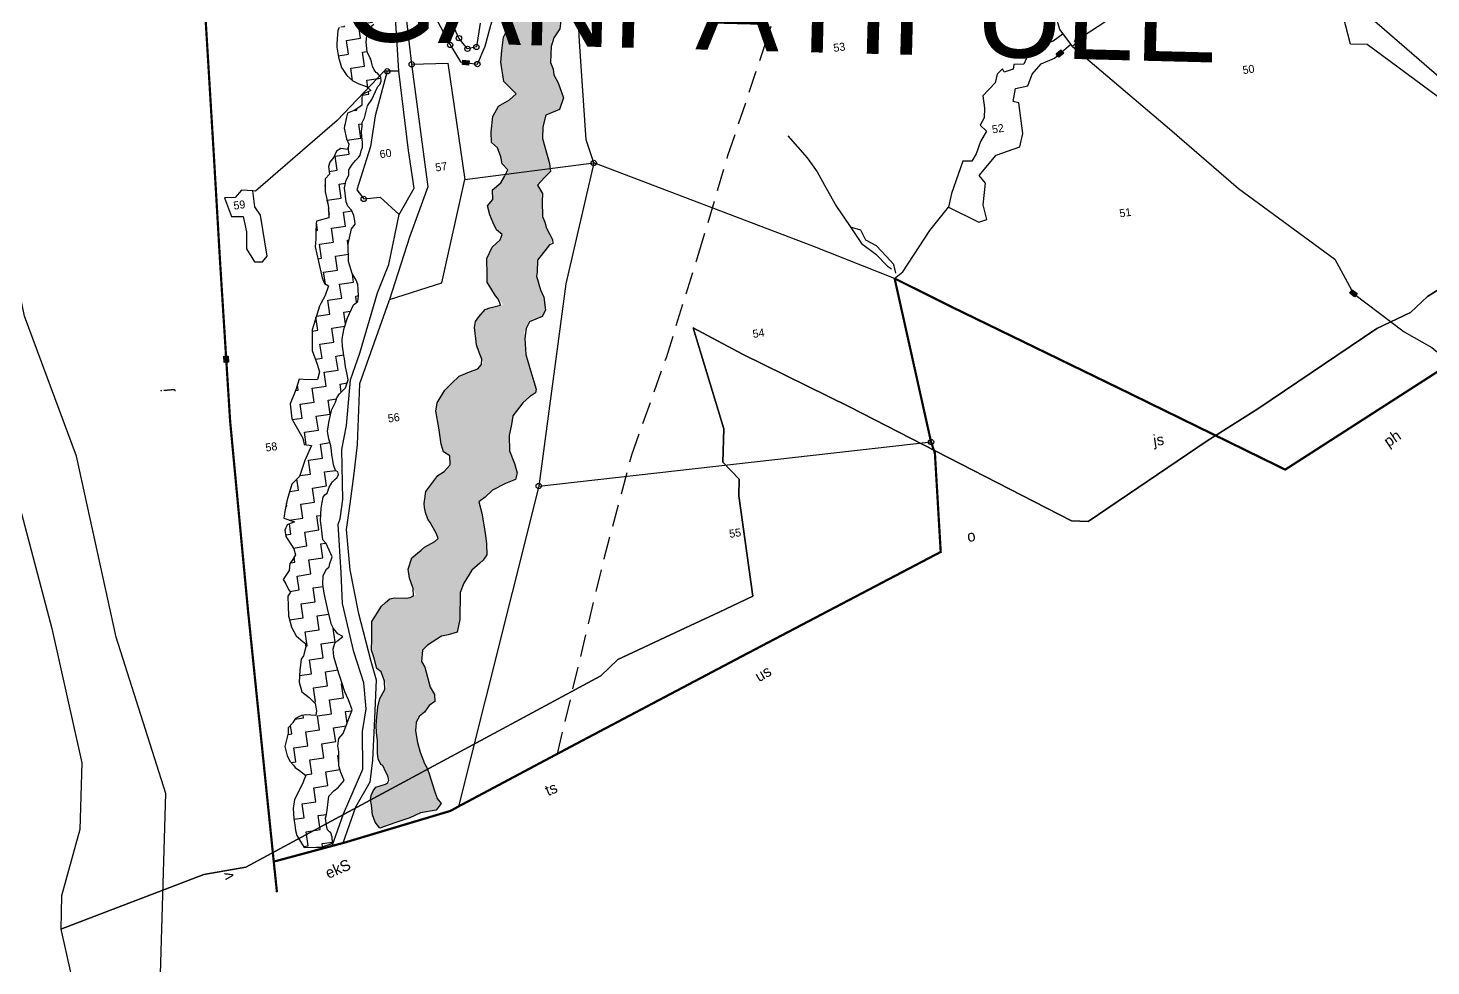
# Model space of a CAD drawing. Header units: metres. Extents: x 306399 to 345774, y 1851529 to 1914552.
# Drawn here: x 315449 to 317077, y 1894877 to 1895964 of the extents above; entities that cross this region are included whole.
import ezdxf

# ---------------------------------------------------------------- set-up
doc = ezdxf.new("R2010")
doc.units = ezdxf.units.M
doc.header["$MEASUREMENT"] = 0
doc.linetypes.add('DASHED', pattern=[0.75, 0.5, -0.25])
doc.linetypes.add('DIVIDE', pattern=[1.25, 0.5, -0.25, 0, -0.25, 0, -0.25])
for name, color, linetype in [('LINE_FOOTPATH', 1, 'DASHED'), ('LINE_WATER', 4, 'Continuous'), ('POLY_HATCH', 12, 'Continuous'), ('POLY_PARCEL', 6, 'Continuous'), ('POLY_ROAD', 30, 'Continuous'), ('POLY_WATER', 4, 'Continuous'), ('SYM_STONE', 1, 'Continuous'), ('TALUKA BOUNDRY', 150, 'Continuous'), ('TEXT_MAPOUT', 7, 'Continuous'), ('TEXT_PARCEL', 7, 'Continuous'), ('V_BOUND_LINE', 7, 'Continuous'), ('V_DIVIDE_LINE', 7, 'DIVIDE'), ('VILLAGE BOUNDRY', 5, 'Continuous'), ('VILLAGE NAME', 1, 'Continuous')]:
    doc.layers.add(name, color=color, linetype=linetype)
doc.styles.get("Standard").update_dxf_attribs({"font": 'arial.ttf'})
doc.styles.add('TEXT_MAP', font='')
doc.styles.get('TEXT_MAP').set_extended_font_data('Kruti Dev 050')
pattern_1 = [(0, (0, 0), (3.175, 3.175), [3.175, -3.175]), (90, (3.175, 0), (-3.175, 3.175), [3.175, -3.175])]

# ---------------------------------------------------------------- blocks, each defined once
blk = doc.blocks.new('57485')
at = {"layer": 'TALUKA BOUNDRY'}
blk.add_polyline3d([(315825.2, 1894825.1, 0), (315828, 1895139.1, 0), (315767.1, 1895319, 0), (315716.9, 1895527.9, 0), (315653.3, 1895688.9, 0), (315608.2, 1895887, 0), (315524.6, 1896151.7, 0), (315475.1, 1896439.1, 0), (315448.4, 1896647.9, 0), (315369.8, 1896884.8, 0), (315293.8, 1897121, 0), (315215.2, 1897351.9, 0), (315201.1, 1897523.2, 0)], dxfattribs=at)
at = {"layer": 'VILLAGE BOUNDRY'}
for points in [[(315559.4, 1895792.4), (315692.1, 1895327.6), (315729.9, 1895172.7), (315729.4, 1895095.4), (315709.7, 1895018.1), (315709.5, 1894979.4), (315874.2, 1895046.2), (315922.6, 1895055.6), (316329.9, 1895285.3), (316349.4, 1895304.6), (316426.9, 1895342.8), (316465.7, 1895361.9), (316504.5, 1895381), (316485.8, 1895497.1), (316485.9, 1895516.5), (316466.7, 1895535.9), (316466.9, 1895574.6), (316428.9, 1895690.8), (316486.7, 1895661.5), (316612.1, 1895602.8), (316872.4, 1895475.6), (316891.7, 1895475.5), (317027.6, 1895571.4), (317085.8, 1895609.8), (317221.7, 1895705.6), (317260.5, 1895724.8), (317280, 1895744), (317454.6, 1895859)], [(317396.8, 1895898), (317204.2, 1896034.5), (317184.9, 1896034.6), (317147, 1896170.1)], [(317454.6, 1895859), (317280, 1895744), (317260.5, 1895724.8), (317221.7, 1895705.6), (317085.8, 1895609.8), (317027.6, 1895571.4), (316891.7, 1895475.5), (316872.4, 1895475.6), (316612.1, 1895602.8), (316486.7, 1895661.5), (316428.9, 1895690.8), (316466.9, 1895574.6), (316466.7, 1895535.9), (316485.9, 1895516.5), (316485.8, 1895497.1), (316504.5, 1895381), (316465.7, 1895361.9), (316426.9, 1895342.8), (316349.4, 1895304.6), (316329.9, 1895285.3), (315922.6, 1895055.6), (315874.2, 1895046.2), (315709.5, 1894979.4), (315728.3, 1894902)]]:
    blk.add_lwpolyline(points, dxfattribs=at)
at = {"layer": 'VILLAGE NAME', "insert": (316013.8, 1896119.9), "char_height": 104.042, "attachment_point": 1, "rotation": 359.6762}
blk.add_mtext_dynamic_manual_height_columns('GANPATIPULE', width=108.17, gutter_width=520.2, heights=[0], dxfattribs=at)
blk = doc.blocks.new('STONE')
blk.add_circle((0, 0), 0.851)
blk = doc.blocks.new('STONESQUAREFILLED')
blk.add_hatch(color=256).paths.add_polyline_path([(0.7, -0.48), (0.7, 0.48), (-0.7, 0.48), (-0.7, -0.48)])
blk.add_lwpolyline([(-0.7, 0.48), (0.7, 0.48), (0.7, -0.48), (-0.7, -0.48)], close=True)
blk = doc.blocks.new('54852')
at = {"layer": 'POLY_HATCH'}
h = blk.add_hatch(dxfattribs=at)
h.set_pattern_fill('ZIGZAG', color=256, style=0)
h.set_pattern_definition(pattern_1)
h.paths.add_polyline_path([(130.02, 227.64), (130.93, 232.33), (133.25, 234.79), (133.84, 237.14), (133.35, 240.08), (133.35, 242.14), (133.25, 245.37), (135.32, 246.79), (135.71, 248.95), (135.52, 249.54), (136.5, 258.36), (139.05, 259.82), (141.7, 262.47), (141.7, 265.51), (141.25, 267.81), (141.25, 270.78), (142.27, 275.72), (144.09, 277.22), (144.78, 278.69), (145.08, 281.23), (145.66, 283.98), (147.14, 286.92), (148.12, 289.07), (150.2, 289.07), (152.53, 288.58), (154.1, 287.7), (155.67, 287.11), (159.89, 288.39), (161.26, 289.56), (165.56, 290.96), (169.41, 289.76), (169.9, 288.09), (172.15, 287.8), (175.1, 288.68), (176.57, 290.25), (179.51, 290.44), (182.16, 289.66), (182.9, 286.27), (183.69, 285.88), (186.3, 285.18), (188.59, 284.12), (190.06, 282.26), (194.38, 281.96), (196.24, 282.84), (197.52, 283.73), (199.78, 285.39), (200.17, 287.35), (201.44, 291.66), (202.52, 294.99), (203.01, 298.32), (204.09, 301.95), (206.45, 304.3), (208.41, 304.79), (211.16, 304.69), (212.53, 304.3), (213.22, 304.11), (214.1, 303.81), (214.39, 302.93), (215.08, 301.46), (215.77, 301.07), (216.45, 301.17), (217.53, 301.56), (217.92, 302.73), (219.91, 304.46), (220.5, 305.53), (224.11, 308.03), (226.78, 307.88), (228.88, 308.08), (229.33, 309.65), (229.63, 313.57), (229.82, 315.63), (231.69, 316.9), (232.96, 318.96), (234.04, 322.58), (231.88, 324.05), (231.49, 328.07), (232.18, 332.28), (234.43, 334.54), (236.81, 334.98), (237.22, 337.05), (237.03, 338.71), (237.81, 341.94), (238.79, 343.81), (239.38, 344.98), (242.92, 346.47), (244.09, 348.41), (245.46, 350.47), (247.13, 354.29), (248.7, 356.35), (251.55, 357.13), (253.51, 357.72), (256.16, 357.72), (258.41, 358.31), (260.87, 358.8), (262.14, 360.36), (263.81, 362.62), (268.52, 363.7), (272.15, 361.44), (274.35, 362.16), (275.63, 362.65), (276.41, 364.71), (278.08, 366.57), (281.11, 367.03), (283.28, 366.76), (288.37, 366.06), (289.36, 366.96), (291.53, 370.36), (295.45, 370), (297.31, 369.31), (299.08, 368.43), (301.43, 367.25), (304.27, 365.29), (308.4, 364.31), (310.36, 362.65), (312.61, 359.91), (313.79, 359.22), (313.3, 356.67), (317.59, 356.4), (320.56, 355.99), (322.33, 355.3), (323.9, 354.81), (325.37, 354.12), (327.53, 353.05), (327.52, 357.2), (327.13, 357.89), (326.64, 358.38), (325.76, 359.16), (324.48, 360.53), (321.54, 362.39), (319.48, 364.26), (318.25, 366.1), (317.37, 368.04), (316.64, 368.86), (315.16, 369.06), (312.81, 368.47), (311.53, 368.66), (308.5, 369.25), (306.53, 370.23), (304.86, 370.43), (302.64, 371.47), (301.53, 372.58), (299.27, 374.54), (297.7, 375.43), (296.43, 376.01), (295.35, 376.01), (292.99, 375.72), (289.56, 375.03), (288.97, 372.58), (286.24, 370.23), (284.69, 371.55), (283.69, 372.67), (280.85, 373.45), (280.46, 373.35), (279.18, 372.57), (277.51, 371.98), (276.43, 371.2), (275.12, 369.15), (273.39, 369.73), (272.21, 370.22), (270.35, 370.81), (269.86, 371.3), (269.07, 371.88), (268.19, 372.28), (266.43, 372.86), (265.94, 372.96), (263.68, 373.16), (260.24, 372.96), (259.07, 371.39), (258.48, 370.51), (257.3, 370.22), (254.26, 369.98), (253.38, 370.61), (252.49, 371.1), (249.11, 370.95), (248.08, 370.71), (245.63, 369.53), (244.45, 367.08), (242.59, 364.93), (240.66, 359.75), (239.39, 356.7), (241.39, 354.97), (239.23, 354.09), (236.78, 353.89), (234.62, 353.5), (232.17, 352.81), (229.71, 351.93), (228.15, 347.72), (226.97, 345.66), (226.77, 344.19), (226.77, 342.04), (227.75, 339.59), (228.54, 338.41), (229.92, 336.85), (227.93, 336), (227.05, 335.31), (225.67, 333.45), (225.28, 331.98), (224.4, 327.96), (224.4, 326.01), (225.28, 325.03), (227.79, 323.43), (227.46, 319.6), (224.99, 318.56), (225.18, 317.29), (225.18, 316.21), (225.18, 313.41), (224.1, 312.88), (223.7, 312.61), (221.26, 312.48), (218.9, 312.19), (217.82, 311.6), (216.94, 310.92), (216.78, 308.33), (214.1, 308.47), (213.51, 308.96), (213.02, 309.25), (210.06, 310.24), (208.7, 313.17), (208.11, 313.66), (206.94, 313.86), (204.87, 313.86), (201.15, 313.07), (199.77, 312.29), (197.71, 311.7), (197.38, 308.79), (196.79, 308.79), (196.3, 306.04), (196.3, 303.98), (196.5, 302.51), (196.69, 300.65), (196.93, 298.08), (196.11, 297.42), (195.03, 296.54), (195.12, 295.26), (195.42, 292.13), (195.76, 289.73), (195.11, 286.47), (192.87, 288.11), (192.28, 288.8), (191.4, 289.39), (189.04, 290.07), (187.08, 293.7), (186.29, 295.36), (183.74, 298.6), (180.15, 298.78), (179.56, 299.27), (179.07, 299.27), (177.9, 298.78), (175.44, 297.61), (173.81, 295.43), (171.72, 296.43), (171.13, 298.49), (169.95, 299.56), (168.48, 299.96), (166.71, 300.74), (164.46, 301.13), (163.28, 301.13), (161.71, 300.64), (159.87, 298.81), (159.65, 298.29), (157.86, 297.06), (154.14, 296.47), (154.55, 299.56), (153.96, 301.13), (152.58, 302.9), (150.03, 303.97), (147.68, 304.66), (145.72, 305.05), (144.54, 304.86), (143.36, 304.46), (141.11, 303.19), (138.16, 300.84), (136.4, 299.86), (135.49, 296.05), (134.34, 293.98), (134.04, 292.02), (133.85, 290.26), (133.94, 287.02), (131.59, 286.24), (127.27, 285.16), (125.9, 283.83), (123.84, 280.99), (122.66, 279.13), (122.37, 276.78), (122.37, 274.53), (122.66, 272.27), (123.45, 270.9), (124.03, 270.02), (124.62, 269.04), (125.41, 267.77), (126.49, 267.18), (130.02, 267.18), (130.41, 265.12), (129.12, 263.4), (125.59, 261.25), (124.02, 257.62), (124.12, 254.98), (125.69, 253.7), (126.28, 251.35), (127.24, 249.99), (125, 249.39), (123.53, 248.61), (121.58, 243.96), (121.37, 242.43), (121.37, 241.36), (121.46, 240.52), (122.35, 238.91), (123.18, 237.87), (121.18, 235.87), (121.18, 235.87), (120.39, 234.79), (119.59, 231.87), (119, 229.32), (119, 224.91), (119.89, 223.74), (121.36, 221.78), (119.69, 220.7), (117.04, 219.62), (115.47, 217.47), (114.59, 214.14), (114.3, 211.78), (115.47, 210.41), (116.22, 206.32), (117.04, 205.12), (115.11, 202.54), (113, 201.23), (112.7, 199.08), (111.33, 197.81), (111.53, 195.75), (112.02, 193.89), (112.51, 192.22), (113.68, 190.95), (113, 189.87), (111.03, 188.5), (109.47, 186.15), (108.97, 182.42), (108.78, 180.86), (110.15, 177.55), (111.62, 175.35), (108.49, 175.1), (107.41, 174.81), (105.74, 173.44), (104.86, 172.46), (104.46, 171.18), (104.36, 168.64), (104.36, 167.26), (104.66, 165.5), (105.23, 163.23), (103.87, 161.87), (101.91, 161.48), (99.46, 160.9), (97.5, 159.52), (95.83, 158.25), (93.67, 155.7), (93.09, 153.88), (93.19, 150.06), (93.19, 146.33), (93.48, 144.57), (94.76, 143.49), (94.56, 141.43), (92.99, 140.16), (91.42, 139.48), (88.28, 136.34), (87.5, 133.69), (87.4, 132.81), (87.5, 131.64), (87.79, 130.07), (88.18, 129.29), (89.64, 125.58), (88.58, 124.88), (86.1, 124.01), (85.32, 123.43), (82.96, 122.06), (81.79, 119.61), (81.79, 117.55), (82.59, 113.72), (81, 113.13), (77.76, 113.73), (76.69, 113.63), (75.61, 112.94), (74.63, 112.26), (71.98, 109.22), (71.39, 105.3), (71, 102.85), (71.29, 100.99), (71.58, 98.54), (72.37, 97.66), (73.14, 94.27), (71.27, 91.8), (70.48, 90.03), (69.99, 87.78), (69.5, 85.92), (69.4, 84.35), (69.3, 82.49), (68.91, 79.74), (68.91, 78.47), (69.3, 77.1), (69.7, 76.8), (70.19, 75.24), (70.98, 72.85), (69.7, 72.59), (67.44, 72.2), (66.75, 71.51), (66.16, 70.53), (65.87, 69.55), (65.87, 68.38), (65.77, 66.22), (66.16, 64.46), (66.95, 62.99), (70.48, 63.68), (74.01, 64.26), (76.56, 65.05), (80.1, 65.14), (81.47, 66.42), (80.69, 67.69), (80.3, 69.75), (79.81, 73.18), (79.51, 74.74), (79.02, 75.92), (78.14, 79.89), (78.14, 84.82), (79.51, 86.6), (80.69, 87.28), (81.98, 88.64), (83.36, 89.33), (83.55, 90.9), (82.77, 92.66), (82.28, 97.27), (81.69, 98.64), (82.28, 101.19), (83.55, 102.07), (86.99, 103.63), (88.56, 103.73), (90.62, 104.03), (91.6, 106.77), (92.6, 112.71), (93.68, 114.67), (95.93, 117.31), (97.9, 118.59), (98.78, 119.17), (99.76, 120.25), (100.06, 122.7), (100.06, 124.56), (100.06, 127.5), (99.96, 129.66), (99.68, 132.26), (101.25, 133.14), (103.11, 134.41), (106.25, 135.49), (108.61, 136.08), (109.2, 137.45), (108.9, 139.61), (108.22, 142.64), (108.61, 146.07), (109.49, 148.42), (110.08, 150.29), (113.53, 153.61), (115.87, 154.69), (116.16, 155.48), (115.49, 159.77), (115, 163.49), (115.41, 168.62), (116.86, 170.64), (119.9, 171.43), (120.79, 172.7), (120.88, 175.64), (120.39, 177.4), (119.9, 180.54), (120.2, 181.42), (120.69, 184.07), (123.24, 186.52), (124.69, 187.96), (124.71, 188.18), (123.74, 190.91), (123.54, 192.28), (123.25, 193.65), (123.87, 198.92), (123.15, 200.8), (124.91, 202.27), (126.48, 203.35), (126.48, 205.21), (125.8, 210.99), (126.19, 213.54), (127.27, 216.09), (130.51, 216.87), (131.78, 219.32), (131.09, 222.85), (130.41, 224.8), (130.41, 226.07)])
h = blk.add_hatch(dxfattribs=at)
h.set_pattern_fill('ZIGZAG', color=256, style=0)
h.set_pattern_definition(pattern_1)
h.paths.add_polyline_path([(75.6, 200.33), (72.78, 199.98), (72.65, 199.44), (72.29, 197.57), (72.07, 196.1), (71.66, 194.37), (71.89, 190.98), (72.2, 187.24), (72.51, 185.9), (73.31, 185.27), (72.29, 183.22), (71.04, 181.53), (70.64, 181.04), (68.27, 176.01), (67.6, 171.38), (68.27, 168.21), (68.54, 166.43), (67.82, 164.78), (65.59, 165), (63.76, 165.45), (62.64, 163.18), (60.9, 160.24), (60.81, 156.89), (61.3, 155.6), (62.6, 152.21), (62.73, 150.74), (64.33, 150.3), (62.37, 147.18), (60.63, 143.83), (58.71, 142.36), (57.1, 139.02), (56.21, 136.52), (55.77, 135.05), (58, 133.89), (56.34, 133.45), (55.63, 132.38), (55.63, 130.91), (56.61, 128.82), (56.97, 127.88), (57.19, 126.54), (56.21, 125.34), (55.63, 124.76), (55.23, 123.25), (53.62, 121.42), (54.06, 120.39), (54.51, 119.06), (54.82, 118.39), (54.1, 117.59), (53.88, 115.32), (53.61, 113.18), (53.88, 110.55), (54.64, 108.45), (56.02, 106.93), (56.47, 106.58), (56.47, 105.73), (55.62, 103.81), (55.04, 103.15), (54.32, 100.65), (53.83, 98.11), (54.1, 95.88), (55.53, 94.32), (56.69, 92.85), (56.73, 91.16), (56.46, 90.13), (54.23, 90.62), (53.21, 90.58), (51.78, 90.13), (51.06, 89.29), (51.02, 89.15), (49.9, 88.31), (49.73, 87.1), (48.52, 84.26), (48.74, 82.08), (49.24, 80.74), (49.86, 79.81), (50.13, 79.23), (51.02, 78.42), (52.23, 77.09), (51.65, 76.11), (51.29, 75.48), (48.92, 72.15), (48.34, 70.19), (48.16, 67.87), (48.16, 66.49), (48.12, 65.2), (48.25, 64.04), (49.1, 62.23), (49.5, 61.16), (52.18, 60.85), (53.3, 60.67), (54.46, 60.85), (55.62, 61.12), (55.98, 61.43), (56.07, 62.54), (55.94, 63.45), (55.31, 64.33), (55.17, 65.31), (55.26, 66.96), (55.53, 67.76), (55.75, 68.29), (55.84, 68.74), (56.65, 71.75), (57.95, 72.78), (59.06, 73.4), (60.58, 74.78), (60.13, 76.61), (59.91, 78.21), (60.36, 81.27), (60.36, 82.69), (60.8, 84.25), (61.96, 85.19), (64.74, 90.17), (64.25, 92.53), (63.67, 94.4), (63.31, 96.36), (62.96, 98.46), (62.33, 102.59), (62.51, 104.38), (63.04, 105.58), (63.76, 106.12), (65.05, 106.79), (63.98, 107.59), (63.18, 108.88), (62.87, 109.86), (62.6, 112.85), (62.33, 117.07), (62.29, 119.12), (62.64, 121.04), (63.58, 122.33), (64.25, 122.78), (64.52, 123.49), (65.05, 124.43), (65.28, 124.87), (64.34, 128.07), (63.76, 128.96), (63.85, 131.01), (63.85, 132.17), (63.85, 133.29), (64.12, 134.76), (64.43, 135.96), (64.84, 137.25), (65.33, 138.74), (66.22, 139.21), (66.85, 140.45), (67.83, 141.52), (68.37, 142.01), (68.95, 142.32), (69.4, 142.95), (69.35, 143.57), (68.86, 143.93), (68.59, 145.31), (68.55, 146.33), (68.55, 147.58), (68.59, 148.47), (68.59, 149.59), (68.37, 151.22), (68.37, 152.91), (68.91, 154.83), (69.53, 156.48), (70.02, 157.64), (71.09, 159.15), (71.54, 160.09), (72.25, 160.89), (73.78, 161.99), (74.62, 163.68), (74.54, 165.29), (74.45, 166.67), (74.49, 168.54), (74.45, 169.21), (74.45, 169.88), (74.45, 170.86), (74.45, 171.35), (74.62, 172.88), (75.43, 175.34), (76.5, 177.48), (78.28, 180.2), (79.31, 180.82), (79.68, 181.98), (79.86, 183.54), (79.91, 184.61), (79.64, 185.63), (79.28, 186.57), (78.97, 187.24), (78.57, 189.96), (79.1, 193.92), (80.31, 197.18), (81.29, 198.07), (81.34, 198.81), (81.25, 200.06), (80.94, 201.31), (80.23, 202.29), (80, 203.36), (80.09, 206.52), (80.72, 208.17), (81.48, 209.15), (81.69, 210.39), (82.58, 211.41), (83.47, 212.21), (84.19, 212.79), (84.63, 213.28), (85.03, 214.22), (85.43, 214.98), (85.61, 216.14), (85.61, 217.25), (85.7, 218.46), (86.02, 219.53), (86.19, 220.42), (86.82, 221.44), (87.9, 224.02), (89.11, 225.26), (90.13, 226.91), (90.8, 227.94), (91.38, 228.34), (91.74, 229.05), (91.83, 229.95), (91.16, 230.97), (90.89, 231.1), (90.31, 232.19), (90.31, 232.98), (90.18, 234.22), (90, 234.63), (89.59, 236), (89.68, 238.18), (90.44, 241.04), (92, 241.93), (92.32, 242.33), (92.32, 243.35), (92.14, 244.38), (91.87, 245.85), (91.51, 247.28), (91.29, 248.08), (91.11, 249.1), (91.96, 251.91), (93.08, 254.05), (94.24, 255.83), (94.73, 256.55), (94.91, 258.24), (94.91, 260.34), (94.77, 263.1), (95.13, 265.51), (95.9, 267.95), (97.28, 269.65), (97.73, 270.72), (99.34, 272.05), (100.27, 272.41), (99.25, 276.24), (99.02, 277.62), (99.02, 279.32), (100.86, 281.93), (101.26, 283.18), (102.02, 284.21), (103.72, 285.01), (103.31, 288.26), (102.78, 289.91), (103, 293.87), (104.47, 296.9), (104.12, 299.35), (104.43, 302.52), (105.42, 306.25), (106, 307.67), (107.16, 308.47), (108.09, 309.41), (108.85, 309.86), (110.68, 310), (110.82, 310.88), (110.84, 311.91), (110.87, 312.45), (110.8, 312.79), (110.61, 313.07), (110.34, 313.14), (109.33, 313.05), (108.38, 313.05), (107.43, 312.93), (106.1, 312.7), (104.72, 312.37), (103.77, 311.45), (103.04, 310.42), (101.34, 306.7), (101.18, 304.94), (101.19, 303.95), (101.18, 303.08), (101.39, 299.86), (101.04, 298.57), (99.65, 299.1), (98.18, 298.92), (97.33, 297.9), (96.38, 293.63), (96.52, 291.53), (97.41, 290.2), (97.72, 287.97), (97.95, 287.08), (96.61, 286.36), (95.13, 285.87), (94.47, 284.8), (94.02, 284.31), (93.84, 282.98), (93.61, 280.93), (94.23, 278.48), (94.64, 276.79), (94.95, 275.01), (95.08, 273.18), (92.36, 272.11), (91.2, 270.9), (90.53, 270.06), (89.73, 268.72), (88.56, 264.76), (88.2, 262.89), (88.51, 260.57), (90.75, 260.39), (91.19, 259.5), (91.33, 258.3), (90.75, 256.65), (88.36, 257.28), (87.62, 256.92), (87.13, 255.98), (86.68, 254.64), (86.01, 253.44), (85.52, 250.86), (85.87, 248.58), (87.57, 247.11), (88.28, 245.82), (87.88, 243.01), (87.39, 242.3), (85.11, 242.57), (84.18, 242.3), (83.77, 241.67), (83.37, 239.85), (83.11, 238.78), (82.97, 238.02), (83.06, 235.76), (83.37, 233.39), (84.31, 231.39), (85.43, 230.01), (86.68, 229.16), (88.33, 228.31), (89.18, 227.29), (87.07, 226.7), (86.86, 225.77), (86.68, 224.3), (86.14, 223.99), (84.8, 223.37), (83.24, 222.97), (82.75, 221.86), (81.99, 219.76), (82.12, 217.35), (82.48, 216.11), (82.08, 214.9), (80.6, 215.39), (79.49, 214.9), (78.73, 213.7), (77.66, 212.67), (77.26, 211.78), (77.21, 211.16), (77.21, 210.04), (76.09, 209.16), (75.64, 206.22), (75.86, 203.95), (75.91, 202.65)])
at = {"layer": 'LINE_FOOTPATH', "ltscale": 10}
blk.add_lwpolyline([(108.93, 73.69), (125.72, 115.6), (135.27, 137.72), (146.16, 158.25), (156.68, 180.12), (166.48, 201.14), (178.09, 223.98), (185.94, 239.53)], dxfattribs=at)
at = {"layer": 'LINE_WATER'}
for points in [[(180.45, 203.53), (183.99, 198.03), (185.8, 194.57), (187.27, 190.66), (188.96, 186.22), (191.19, 181.56), (193.33, 177.2), (196.16, 174.34), (198.3, 171.26), (199.17, 170.58)], [(199.96, 169.45), (199.81, 171.48), (198.38, 173.59), (196.53, 176.14), (194.39, 177.8), (193.6, 180.13), (191.37, 181.19)]]:
    blk.add_lwpolyline(points, dxfattribs=at)
at = {"layer": 'POLY_HATCH'}
for points in [[(81.47, 66.42), (80.1, 65.14), (76.56, 65.05), (74.01, 64.26), (70.48, 63.68), (66.95, 62.99), (66.16, 64.46), (65.77, 66.22), (65.87, 68.38), (65.87, 69.55), (66.16, 70.53), (66.75, 71.51), (67.44, 72.2), (69.7, 72.59), (70.19, 72.69), (70.58, 73.28), (70.48, 74.35), (70.19, 75.24), (69.7, 76.8), (69.3, 77.1), (68.91, 78.47), (68.91, 79.74), (69.3, 82.49), (69.4, 84.35), (69.5, 85.92), (69.99, 87.78), (70.48, 90.03), (71.27, 91.8), (72.66, 93.64), (72.86, 95.5), (72.37, 97.66), (71.58, 98.54), (71.29, 100.99), (71, 102.85), (71.39, 105.3), (71.98, 109.22), (74.63, 112.26), (75.61, 112.94), (76.69, 113.63), (77.76, 113.73), (80.41, 113.24), (81.3, 113.24), (82.08, 113.53), (82.28, 115.2), (81.79, 117.55), (81.79, 119.61), (82.96, 122.06), (85.32, 123.43), (86.1, 124.01), (88.58, 124.88), (89.46, 125.46), (89.26, 126.54), (88.18, 129.29), (87.79, 130.07), (87.5, 131.64), (87.4, 132.81), (87.5, 133.69), (88.28, 136.34), (91.42, 139.48), (92.99, 140.16), (94.56, 141.43), (94.76, 143.49), (93.48, 144.57), (93.19, 146.33), (93.19, 150.06), (93.09, 153.88), (93.67, 155.7), (95.83, 158.25), (97.5, 159.52), (99.46, 160.9), (101.91, 161.48), (103.87, 161.87), (104.76, 162.76), (105.05, 163.93), (104.66, 165.5), (104.36, 167.26), (104.36, 168.64), (104.46, 171.18), (104.86, 172.46), (105.74, 173.44), (107.41, 174.81), (108.49, 175.1), (110.94, 175.3), (110.84, 176.08), (110.55, 176.96), (110.15, 177.55), (108.78, 180.86), (108.97, 182.42), (109.47, 186.15), (111.03, 188.5), (113, 189.87), (113.68, 190.95), (112.51, 192.22), (112.02, 193.89), (111.53, 195.75), (111.33, 197.81), (112.7, 199.08), (113, 201.23), (115.06, 202.51), (116.04, 203.78), (117.04, 205.12), (115.96, 206.69), (115.87, 208.26), (115.47, 210.41), (114.3, 211.78), (114.59, 214.14), (115.47, 217.47), (117.04, 219.62), (119.69, 220.7), (121.36, 221.78), (119.89, 223.74), (119, 224.91), (119, 229.32), (119.59, 231.87), (120.39, 234.79), (121.18, 235.87), (121.77, 236.56), (122.35, 237.05)], [(133.84, 237.14), (133.25, 234.79), (131.58, 233.03), (130.7, 231.16), (130.02, 227.64), (130.41, 226.07), (130.41, 224.8), (131.09, 222.85), (131.78, 219.32), (130.51, 216.87), (127.27, 216.09), (126.19, 213.54), (125.8, 210.99), (126.48, 205.21), (126.48, 203.35), (124.91, 202.27), (123.15, 200.8), (123.93, 198.74), (123.64, 196.98), (123.25, 193.65), (123.54, 192.28), (123.74, 190.91), (124.71, 188.18), (124.61, 187.3), (123.83, 187.1), (123.24, 186.52), (120.69, 184.07), (120.2, 181.42), (119.9, 180.54), (120.39, 177.4), (120.88, 175.64), (120.79, 172.7), (119.9, 171.43), (116.86, 170.64), (115.88, 169.27), (115.29, 167.12), (115, 163.49), (115.49, 159.77), (116.16, 155.48), (115.87, 154.69), (114.4, 154.01), (112.73, 152.83), (110.08, 150.29), (109.49, 148.42), (108.61, 146.07), (108.22, 142.64), (108.9, 139.61), (109.2, 137.45), (108.61, 136.08), (106.25, 135.49), (103.11, 134.41), (101.25, 133.14), (99.68, 132.26), (99.96, 129.66), (100.06, 127.5), (100.06, 124.56), (100.06, 122.7), (99.76, 120.25), (98.78, 119.17), (97.9, 118.59), (95.93, 117.31), (93.68, 114.67), (92.6, 112.71), (91.6, 106.77)], [(84.18, 242.3), (83.77, 241.67), (83.37, 239.85), (83.11, 238.78), (82.97, 238.02), (83.06, 235.76), (83.37, 233.39), (84.31, 231.39), (85.43, 230.01), (86.68, 229.16), (88.33, 228.31), (89.18, 227.29), (87.07, 226.7), (86.86, 225.77), (86.68, 224.3), (86.14, 223.99), (84.8, 223.37), (83.24, 222.97), (82.75, 221.86), (81.99, 219.76), (82.12, 217.35), (82.48, 216.11), (82.08, 214.9), (80.6, 215.39), (79.49, 214.9), (78.73, 213.7), (77.66, 212.67), (77.26, 211.78), (77.21, 211.16), (77.21, 210.04), (76.09, 209.16), (75.64, 206.22), (75.86, 203.95), (75.91, 202.65), (75.6, 200.33), (72.78, 199.98), (72.65, 199.44), (72.29, 197.57), (72.07, 196.1), (71.66, 194.37), (71.89, 190.98), (72.2, 187.24), (72.51, 185.9), (73.31, 185.27), (72.29, 183.22), (71.04, 181.53), (70.64, 181.04), (68.27, 176.01), (67.6, 171.38), (68.27, 168.21), (68.54, 166.43), (67.82, 164.78), (65.59, 165), (63.76, 165.45), (62.64, 163.18), (60.9, 160.24), (60.81, 156.89), (61.3, 155.6), (62.6, 152.21), (62.73, 150.74), (64.33, 150.3), (62.37, 147.18), (60.63, 143.83), (58.71, 142.36), (57.1, 139.02), (56.21, 136.52), (55.77, 135.05), (58, 133.89), (56.34, 133.45), (55.63, 132.38), (55.63, 130.91), (56.61, 128.82), (56.97, 127.88), (57.19, 126.54), (56.21, 125.34), (55.63, 124.76), (55.23, 123.25), (53.62, 121.42), (54.06, 120.39), (54.51, 119.06), (54.82, 118.39), (54.1, 117.59), (53.88, 115.32), (53.61, 113.18), (53.88, 110.55), (54.64, 108.45), (56.02, 106.93), (56.47, 106.58), (56.47, 105.73), (55.62, 103.81), (55.04, 103.15), (54.32, 100.65), (53.83, 98.11), (54.1, 95.88), (55.53, 94.32), (56.69, 92.85), (56.73, 91.16), (56.46, 90.13), (54.23, 90.62), (53.21, 90.58), (51.78, 90.13), (51.06, 89.29), (51.02, 89.15), (49.9, 88.31), (49.73, 87.1), (48.52, 84.26), (48.74, 82.08), (49.24, 80.74), (49.86, 79.81), (50.13, 79.23), (51.02, 78.42), (52.23, 77.09), (51.65, 76.11), (51.29, 75.48), (48.92, 72.15), (48.34, 70.19), (48.16, 67.87), (48.16, 66.49), (48.12, 65.2), (48.25, 64.04), (49.1, 62.23), (49.5, 61.16), (52.18, 60.85), (53.3, 60.67), (54.46, 60.85), (55.62, 61.12), (55.98, 61.43), (56.07, 62.54), (55.93, 63.52), (55.66, 63.84), (55.31, 64.33), (55.17, 65.31), (55.26, 66.96), (55.53, 67.76), (55.75, 68.29), (55.84, 68.74), (56.65, 71.75), (57.95, 72.78), (59.06, 73.4), (60.58, 74.78), (60.13, 76.61), (59.91, 78.21), (60.36, 81.27), (60.36, 82.69), (60.8, 84.25), (61.96, 85.19), (64.74, 90.17), (64.25, 92.53), (63.67, 94.4), (63.31, 96.36), (62.96, 98.46), (62.33, 102.59), (62.51, 104.38), (63.04, 105.58), (63.76, 106.12), (65.05, 106.79), (63.98, 107.59), (63.18, 108.88), (62.87, 109.86), (62.6, 112.85), (62.33, 117.07), (62.29, 119.12), (62.64, 121.04), (63.58, 122.33), (64.25, 122.78), (64.52, 123.49), (65.05, 124.43), (65.28, 124.87), (64.34, 128.07), (63.76, 128.96), (63.85, 131.01), (63.85, 132.17), (63.85, 133.29), (64.12, 134.76), (64.43, 135.96), (64.84, 137.25), (65.24, 138.46), (65.64, 138.9), (66.22, 139.21), (66.85, 140.45), (67.83, 141.52), (68.37, 142.01), (68.95, 142.32), (69.4, 142.95), (69.35, 143.57), (68.86, 143.93), (68.59, 145.31), (68.55, 146.33), (68.55, 147.58), (68.59, 148.47), (68.59, 149.59), (68.37, 151.22), (68.37, 152.91), (68.91, 154.83), (69.53, 156.48), (70.02, 157.64), (71.09, 159.15), (71.54, 160.09), (72.25, 160.89), (73.78, 161.99), (74.62, 163.68), (74.54, 165.29), (74.45, 166.67), (74.49, 168.54), (74.45, 169.21), (74.45, 169.88), (74.45, 170.86), (74.45, 171.35), (74.58, 172.55), (74.67, 173.04), (75.43, 175.34), (76.5, 177.48), (78.28, 180.2), (79.31, 180.82), (79.68, 181.98), (79.86, 183.54), (79.91, 184.61), (79.64, 185.63), (79.28, 186.57), (78.97, 187.24), (78.57, 189.96), (79.1, 193.92), (80.31, 197.18), (81.29, 198.07), (81.34, 198.81), (81.25, 200.06), (80.94, 201.31), (80.23, 202.29), (80, 203.36), (80.09, 206.52), (80.72, 208.17), (81.48, 209.15), (81.69, 210.39), (82.58, 211.41), (83.47, 212.21), (84.19, 212.79), (84.63, 213.28), (85.03, 214.22), (85.43, 214.98), (85.61, 216.14), (85.61, 217.25), (85.7, 218.46), (86.02, 219.53), (86.19, 220.42), (86.82, 221.44), (87.9, 224.02), (89.11, 225.26), (90.13, 226.91), (90.8, 227.94), (91.38, 228.34), (91.74, 229.05), (91.83, 229.95), (91.16, 230.97), (90.89, 231.1), (90.54, 231.77), (90.31, 232.62), (90.31, 232.98), (90.18, 234.22), (90, 234.63), (89.59, 236), (89.68, 238.18), (90.44, 241.04), (92, 241.93)], [(91.6, 106.77), (90.62, 104.03), (88.56, 103.73), (86.99, 103.63), (83.55, 102.07), (82.28, 101.19), (81.69, 98.64), (82.28, 97.27), (82.77, 92.66), (83.55, 90.9), (83.36, 89.33), (81.98, 88.64), (80.69, 87.28), (79.51, 86.6), (78.53, 85.33), (78.14, 83.46), (78.14, 80.82), (78.43, 78.56), (79.02, 75.92), (79.51, 74.74), (79.81, 73.18), (80.3, 69.75), (80.69, 67.69), (81.47, 66.42)]]:
    blk.add_lwpolyline(points, dxfattribs=at)
at = {"layer": 'POLY_PARCEL'}
for points in [[(136.37, 203.87), (135.44, 209.25), (137.16, 231.34), (138, 240)], [(245.01, 217.18), (244.44, 218.25), (241.09, 242.19), (240.64, 242.18)], [(274.34, 234.25), (262.88, 222.28), (249.08, 215.86), (246.68, 214.1)], [(93.44, 231.03), (92.75, 231.14), (80.67, 221.69), (60.19, 208.72), (59.64, 208.83)], [(93.44, 231.03), (89.26, 221.53), (87.25, 214.84), (82.77, 205.65), (84.02, 203.4), (87.69, 203.24), (91.42, 198.81)], [(96, 230.63), (93.44, 231.03)], [(99.09, 231.77), (107.14, 230.81), (107.14, 204.42)], [(365.16, 151.23), (305.18, 220.95)], [(245.01, 217.18), (242.6, 215.9), (238.59, 215.1), (236.35, 213.49), (235.31, 211.76), (233.07, 212.02), (232.77, 210.96), (230.66, 210.62), (230.42, 211.42), (229.05, 210.35), (228.28, 208.55), (225.1, 206.08), (225.07, 203.27), (224.7, 201.13), (223.6, 199.59), (224.77, 198.06), (223.13, 195.99), (221.76, 193.38), (220.52, 191.91), (218.55, 192.18), (214.97, 185.36), (213.83, 182.42)], [(213.83, 182.42), (220.12, 178.08), (221.96, 178.41), (221.66, 181.75), (222.9, 186.56), (221.73, 188.44), (226.18, 192.38), (231.7, 193.51), (232.8, 196.32), (232.9, 203.27), (231.73, 203.8), (232.63, 206.61), (235.48, 206.81), (236.85, 209.22), (239.16, 211.22), (242.33, 212.09), (246.39, 214.64)], [(246.39, 214.64), (245.01, 217.18)], [(246.68, 214.1), (246.39, 214.64)], [(246.68, 214.1), (265.57, 192.61), (278.96, 177.09), (298.07, 158.19), (301.11, 149.96), (311.13, 139.77), (316.79, 135.36), (320.53, 131.28)], [(86.45, 180.23), (98.67, 182.2), (107.14, 204.42)], [(107.14, 204.42), (136.37, 203.87)], [(136.37, 203.87), (126.22, 177.94), (113.55, 133.84)], [(199.52, 168.32), (182.37, 178.15), (136.37, 203.87)], [(199.52, 168.32), (201.58, 169.49), (208.94, 177.81), (213.83, 182.42)], [(113.55, 133.84), (85.19, 65.22)], [(113.55, 133.84), (202.27, 130.79)]]:
    blk.add_lwpolyline(points, dxfattribs=at)
blk.add_lwpolyline([(59.64, 208.83), (57.12, 209.33), (55.49, 207.96), (53.05, 208.24), (53.99, 203.87), (56.64, 203.48), (56.87, 199.92), (56.32, 196.12), (57.69, 193.02), (59.46, 192.77), (60.68, 193.81), (60.51, 203.16), (59.56, 205.22)], close=True, dxfattribs=at)
at = {"layer": 'POLY_ROAD'}
for points in [[(111.42, 287.03), (110.24, 281.91), (108.87, 275.86), (106.95, 270.91), (106.3, 264.15), (104.8, 252.74), (104.8, 249.23), (105.63, 242.25), (108.3, 234.82), (110.01, 230.69), (113.73, 229.66), (116.05, 233.42), (117.98, 237.85), (120.3, 242.67), (122.9, 247.41), (125.47, 252.2), (128.46, 257.11), (130.63, 259.87), (133.08, 263.21), (136.07, 268), (138.73, 272.4), (141.29, 276.53), (149.21, 275.21)], [(115.69, 238.64), (114.06, 233.51), (112.01, 233.39), (110.47, 236.04), (108.47, 242.94)]]:
    blk.add_lwpolyline(points, dxfattribs=at)
at = {"layer": 'POLY_WATER'}
for points in [[(96, 230.63), (97.42, 247.56), (97.03, 252.81), (97.91, 255.85), (99.02, 260.46), (99.56, 262.33), (107.95, 291), (107.28, 292.27), (106.54, 294.68), (106.78, 298.3), (107.39, 301.34)], [(107.39, 301.34), (107.99, 299.08), (109.44, 293.55), (109.98, 290.79), (109.87, 289.09), (108.2, 285.4), (107.03, 280.51), (105.44, 274.98), (103.77, 268.82), (101.96, 262.44), (100.01, 255.78), (99.12, 252.52), (99.02, 249.83), (99.55, 246.93), (99.16, 236.3), (99.09, 231.77)], [(99.09, 231.77), (98.7, 203.99), (92.98, 193.43), (86.45, 180.23)], [(91.42, 198.81), (95.57, 204.13), (95.57, 212.7), (96, 230.63)], [(55.78, 60.59), (59.35, 67.37), (65.1, 76.66), (66.31, 85.02), (67.83, 89.98), (68.15, 95.79), (66.98, 103.01), (66.06, 114.14), (66.73, 121.01), (67.66, 131.92), (68.26, 133.06), (69.5, 137.24), (70.92, 148.43), (72.73, 153.61), (75.11, 163.6), (78.12, 169.27), (84.01, 182.09), (87.45, 187.97), (91.42, 198.81)], [(86.45, 180.23), (86.24, 179.82), (76.99, 162.46), (74.5, 149), (72.84, 142.69), (70.96, 136.1), (69.29, 130.51), (68.76, 121.37), (69.22, 111.73), (70.46, 100.39), (71.06, 96.07), (69.39, 87.5), (67.59, 78.36), (66.27, 73.54), (62.26, 68.44), (58.24, 60.87)]]:
    blk.add_lwpolyline(points, dxfattribs=at)
at = {"layer": 'V_BOUND_LINE', "const_width": 0.5}
for points in [[(55.78, 60.59), (42.29, 59.01), (44.79, 115.76), (47.01, 158.33), (49.96, 193.72), (52.13, 218.38), (55.81, 261.19), (56.66, 273.98)], [(320.53, 131.28), (280.16, 113.02), (247.15, 135.67), (210.5, 160.66), (199.52, 168.32)], [(199.52, 168.32), (202.27, 130.79)], [(202.27, 130.79), (202.76, 128.16), (200.82, 106.01), (153.39, 89.4), (113.2, 75.21), (85.19, 65.22)], [(85.19, 65.22), (83.32, 64.51), (58.87, 60.95), (58.24, 60.87)], [(58.24, 60.87), (55.78, 60.59)]]:
    blk.add_lwpolyline(points, dxfattribs=at)
at = {"layer": 'V_DIVIDE_LINE', "ltscale": 10, "const_width": 0.5}
blk.add_lwpolyline([(42.29, 59.01), (42, 52.11)], dxfattribs=at)
at = {"layer": 'SYM_STONE', "ltscale": 10, "xscale": 0.7, "yscale": 0.7, "zscale": 0.7}
for p in [(110.47, 236.04), (108.3, 234.82), (112.01, 233.39), (114.06, 233.51), (93.44, 231.03), (99.09, 231.77), (113.73, 229.66), (84.02, 203.4), (136.37, 203.87), (113.55, 133.84), (202.27, 130.79)]:
    blk.add_blockref('STONE', p, dxfattribs=at)
at = {"layer": 'SYM_STONE', "ltscale": 10}
for p, rotation in [((111.19, 230.36), 344.5070053906416), ((248.15, 215.18), 29.43574828741277), ((243.67, 212.93), 32.15076815305215), ((248.09, 212.5), 311.3154552342357), ((48.17, 172.27), 265.2410479804939), ((301.11, 149.96), 314.5064775278227)]:
    blk.add_blockref('STONESQUAREFILLED', p, dxfattribs=dict(at, rotation=rotation))
at = {"layer": 'TEXT_MAPOUT', "ltscale": 10, "style": 'TEXT_MAP'}
for s, rotation, p in [('j', 86.9611, (35.13, 166.9)), ('ph', 25.7891, (303.86, 114.53)), ('us', 22.0839, (156.14, 82.96)), ('ts', 15.0672, (105.45, 64.55)), ('v', 92.9051, (32.89, 56.54)), ('ekS', 15.0672, (53.87, 53.36))]:
    blk.add_text(s, height=2.5, rotation=rotation, dxfattribs=at).set_placement(p)
for s, p in [('js', (251.75, 122.52)), ('o', (207.2, 107.32))]:
    blk.add_text(s, height=2.5, dxfattribs=at).set_placement(p)
at = {"layer": 'TEXT_PARCEL', "style": 'TEXT_MAP'}
for s, p in [('53', (193.44, 220.66)), ('60', (89.02, 211.89)), ('57', (100.96, 207.12)), ('59', (54.8, 205.26)), ('50', (283.76, 202.32)), ('52', (226.07, 197.35)), ('51', (251.66, 174.5)), ('54', (166.11, 159.72)), ('56', (82.19, 152.88)), ('58', (54, 150.42)), ('55', (154.35, 116.05))]:
    blk.add_text(s, height=1.8, dxfattribs=at).set_placement(p)

msp = doc.modelspace()

# ---------------------------------------------------------------- block references
at = {"xscale": 5.157583570103581, "yscale": 5.157583570103581, "zscale": 5.157583570103581, "rotation": 8.381546039145885}
msp.add_blockref('54852', (315563, 1894664.8), dxfattribs=at)
at = {"layer": 'VILLAGE BOUNDRY', "rotation": 358.8738758728772}
msp.add_blockref('57485', (-37403.7, 6510.7), dxfattribs=at)

doc.saveas('drawing.dxf')
